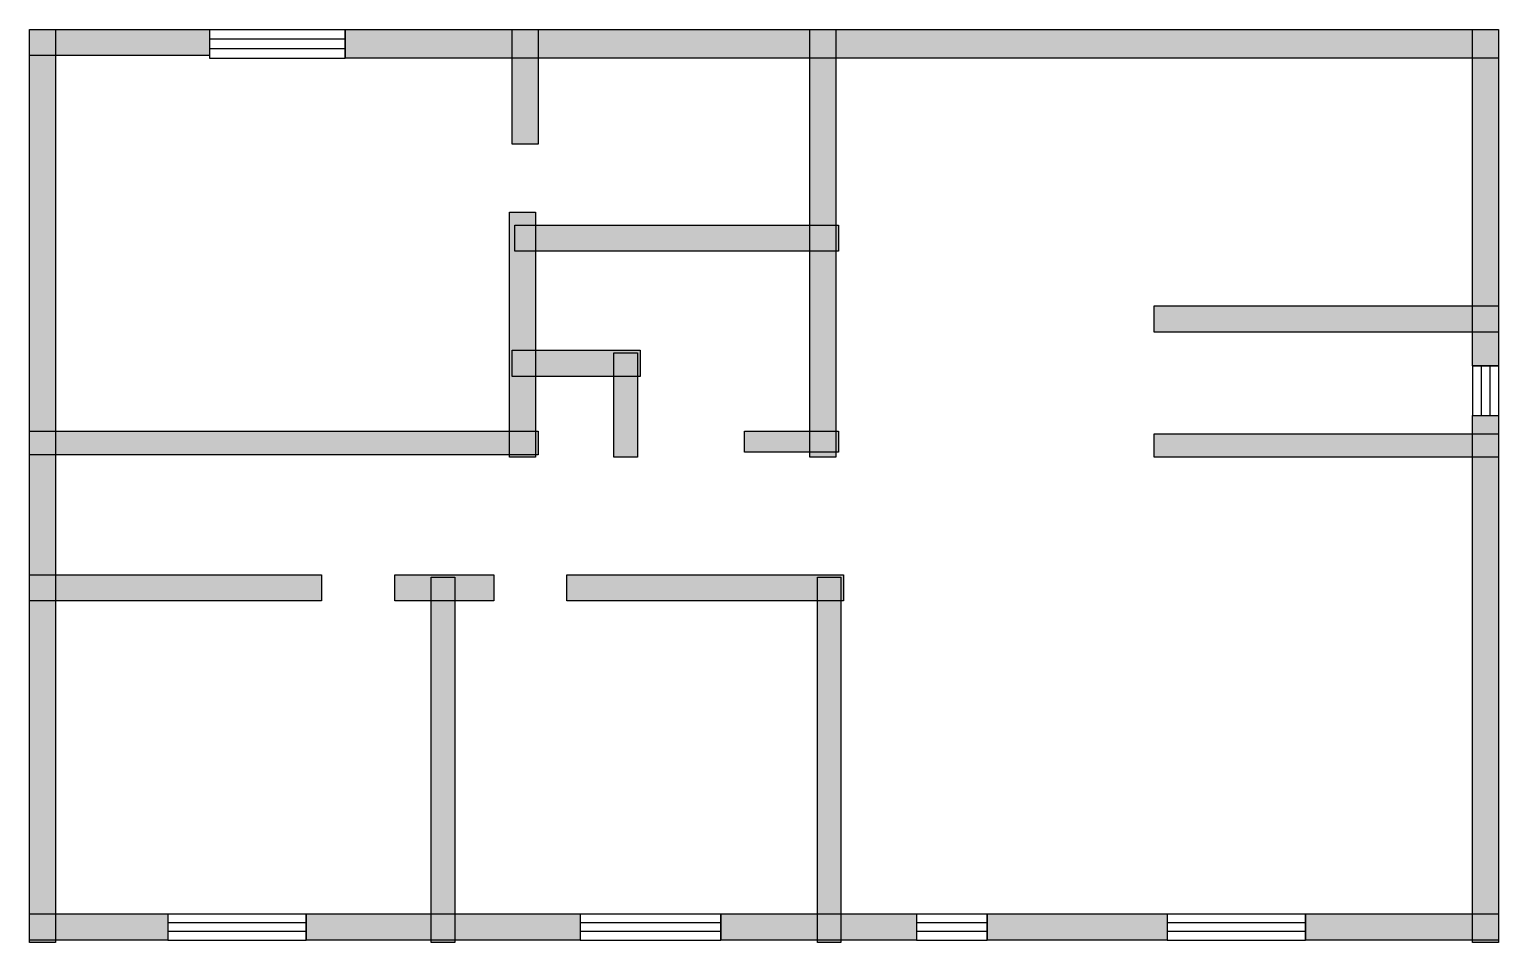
# Model space of a CAD drawing. Header units: centimetres. Extents: x 0 to 844, y 8 to 532.
import ezdxf

# ---------------------------------------------------------------- set-up
doc = ezdxf.new("R2010")
doc.units = ezdxf.units.CM
doc.layers.add('WALL', color=7, linetype='Continuous')
doc.layers.add('WINDOW', color=5, linetype='Continuous')

msp = doc.modelspace()

# ---------------------------------------------------------------- hatches: boundary and pattern name
at = {"layer": 'WALL'}
h = msp.add_hatch(color=256, dxfattribs=at)
h.dxf.hatch_style = 1
h.paths.add_polyline_path([(0, 532.5), (103.5, 532.5), (103.5, 517.5), (0, 517.5)])
h = msp.add_hatch(color=256, dxfattribs=at)
h.dxf.hatch_style = 1
h.paths.add_polyline_path([(0, 532.5), (15, 532.5), (15, 7.5), (0, 7.5)])
h = msp.add_hatch(color=256, dxfattribs=at)
h.dxf.hatch_style = 1
h.paths.add_polyline_path([(181.5, 532.5), (844.5, 532.5), (844.5, 516), (181.5, 516)])
h = msp.add_hatch(color=256, dxfattribs=at)
h.dxf.hatch_style = 1
h.paths.add_polyline_path([(277.5, 532.5), (292.5, 532.5), (292.5, 466.5), (277.5, 466.5)])
h = msp.add_hatch(color=256, dxfattribs=at)
h.dxf.hatch_style = 1
h.paths.add_polyline_path([(448.5, 532.5), (463.5, 532.5), (463.5, 286.5), (448.5, 286.5)])
h = msp.add_hatch(color=256, dxfattribs=at)
h.dxf.hatch_style = 1
h.paths.add_polyline_path([(829.5, 532.5), (844.5, 532.5), (844.5, 339), (829.5, 339)])
h = msp.add_hatch(color=256, dxfattribs=at)
h.dxf.hatch_style = 1
h.paths.add_polyline_path([(276, 427.5), (291, 427.5), (291, 286.5), (276, 286.5)])
h = msp.add_hatch(color=256, dxfattribs=at)
h.dxf.hatch_style = 1
h.paths.add_polyline_path([(279, 420), (465, 420), (465, 405), (279, 405)])
h = msp.add_hatch(color=256, dxfattribs=at)
h.dxf.hatch_style = 1
h.paths.add_polyline_path([(646.5, 373.5), (844.5, 373.5), (844.5, 358.5), (646.5, 358.5)])
h = msp.add_hatch(color=256, dxfattribs=at)
h.dxf.hatch_style = 1
h.paths.add_polyline_path([(277.5, 348), (351, 348), (351, 333), (277.5, 333)])
h = msp.add_hatch(color=256, dxfattribs=at)
h.dxf.hatch_style = 1
h.paths.add_polyline_path([(336, 346.5), (349.5, 346.5), (349.5, 286.5), (336, 286.5)])
h = msp.add_hatch(color=256, dxfattribs=at)
h.dxf.hatch_style = 1
h.paths.add_polyline_path([(829.5, 310.5), (844.5, 310.5), (844.5, 7.5), (829.5, 7.5)])
h = msp.add_hatch(color=256, dxfattribs=at)
h.dxf.hatch_style = 1
h.paths.add_polyline_path([(0, 301.5), (292.5, 301.5), (292.5, 288), (0, 288)])
h = msp.add_hatch(color=256, dxfattribs=at)
h.dxf.hatch_style = 1
h.paths.add_polyline_path([(411, 301.5), (465, 301.5), (465, 289.5), (411, 289.5)])
h = msp.add_hatch(color=256, dxfattribs=at)
h.dxf.hatch_style = 1
h.paths.add_polyline_path([(646.5, 300), (844.5, 300), (844.5, 286.5), (646.5, 286.5)])
h = msp.add_hatch(color=256, dxfattribs=at)
h.dxf.hatch_style = 1
h.paths.add_polyline_path([(0, 219), (168, 219), (168, 204), (0, 204)])
h = msp.add_hatch(color=256, dxfattribs=at)
h.dxf.hatch_style = 1
h.paths.add_polyline_path([(210, 219), (267, 219), (267, 204), (210, 204)])
h = msp.add_hatch(color=256, dxfattribs=at)
h.dxf.hatch_style = 1
h.paths.add_polyline_path([(231, 217.5), (244.5, 217.5), (244.5, 7.5), (231, 7.5)])
h = msp.add_hatch(color=256, dxfattribs=at)
h.dxf.hatch_style = 1
h.paths.add_polyline_path([(309, 219), (468, 219), (468, 204), (309, 204)])
h = msp.add_hatch(color=256, dxfattribs=at)
h.dxf.hatch_style = 1
h.paths.add_polyline_path([(453, 217.5), (466.5, 217.5), (466.5, 7.5), (453, 7.5)])
h = msp.add_hatch(color=256, dxfattribs=at)
h.dxf.hatch_style = 1
h.paths.add_polyline_path([(0, 24), (79.5, 24), (79.5, 9), (0, 9)])
h = msp.add_hatch(color=256, dxfattribs=at)
h.dxf.hatch_style = 1
h.paths.add_polyline_path([(159, 24), (316.5, 24), (316.5, 9), (159, 9)])
h = msp.add_hatch(color=256, dxfattribs=at)
h.dxf.hatch_style = 1
h.paths.add_polyline_path([(397.5, 24), (510, 24), (510, 9), (397.5, 9)])
h = msp.add_hatch(color=256, dxfattribs=at)
h.dxf.hatch_style = 1
h.paths.add_polyline_path([(550.5, 24), (654, 24), (654, 9), (550.5, 9)])
h = msp.add_hatch(color=256, dxfattribs=at)
h.dxf.hatch_style = 1
h.paths.add_polyline_path([(733.5, 24), (844.5, 24), (844.5, 9), (733.5, 9)])

# ---------------------------------------------------------------- linework, layer by layer
for points in [[(0, 532.5), (103.5, 532.5), (103.5, 517.5), (0, 517.5)], [(0, 532.5), (15, 532.5), (15, 7.5), (0, 7.5)], [(181.5, 532.5), (844.5, 532.5), (844.5, 516), (181.5, 516)], [(277.5, 532.5), (292.5, 532.5), (292.5, 466.5), (277.5, 466.5)], [(448.5, 532.5), (463.5, 532.5), (463.5, 286.5), (448.5, 286.5)], [(829.5, 532.5), (844.5, 532.5), (844.5, 339), (829.5, 339)], [(276, 427.5), (291, 427.5), (291, 286.5), (276, 286.5)], [(279, 420), (465, 420), (465, 405), (279, 405)], [(646.5, 373.5), (844.5, 373.5), (844.5, 358.5), (646.5, 358.5)], [(277.5, 348), (351, 348), (351, 333), (277.5, 333)], [(336, 346.5), (349.5, 346.5), (349.5, 286.5), (336, 286.5)], [(829.5, 310.5), (844.5, 310.5), (844.5, 7.5), (829.5, 7.5)], [(0, 301.5), (292.5, 301.5), (292.5, 288), (0, 288)], [(411, 301.5), (465, 301.5), (465, 289.5), (411, 289.5)], [(646.5, 300), (844.5, 300), (844.5, 286.5), (646.5, 286.5)], [(0, 219), (168, 219), (168, 204), (0, 204)], [(210, 219), (267, 219), (267, 204), (210, 204)], [(231, 217.5), (244.5, 217.5), (244.5, 7.5), (231, 7.5)], [(309, 219), (468, 219), (468, 204), (309, 204)], [(453, 217.5), (466.5, 217.5), (466.5, 7.5), (453, 7.5)], [(0, 24), (79.5, 24), (79.5, 9), (0, 9)], [(159, 24), (316.5, 24), (316.5, 9), (159, 9)], [(397.5, 24), (510, 24), (510, 9), (397.5, 9)], [(550.5, 24), (654, 24), (654, 9), (550.5, 9)], [(733.5, 24), (844.5, 24), (844.5, 9), (733.5, 9)]]:
    msp.add_lwpolyline(points, close=True, dxfattribs=at)
at = {"layer": 'WINDOW'}
for p, q in [((103.5, 532.5), (181.5, 532.5)), ((103.5, 532.5), (103.5, 516)), ((181.5, 532.5), (181.5, 516)), ((103.5, 527), (181.5, 527)), ((103.5, 521.5), (181.5, 521.5)), ((103.5, 516), (181.5, 516)), ((829.5, 339), (829.5, 310.5)), ((829.5, 339), (844.5, 339)), ((834.5, 339), (834.5, 310.5)), ((839.5, 339), (839.5, 310.5)), ((844.5, 339), (844.5, 310.5)), ((829.5, 310.5), (844.5, 310.5)), ((79.5, 24), (159, 24)), ((79.5, 24), (79.5, 9)), ((79.5, 19), (159, 19)), ((159, 24), (159, 9)), ((316.5, 24), (397.5, 24)), ((316.5, 24), (316.5, 9)), ((316.5, 19), (397.5, 19)), ((397.5, 24), (397.5, 9)), ((510, 24), (550.5, 24)), ((510, 24), (510, 9)), ((510, 19), (550.5, 19)), ((550.5, 24), (550.5, 9)), ((654, 24), (733.5, 24)), ((654, 24), (654, 9)), ((654, 19), (733.5, 19)), ((733.5, 24), (733.5, 9)), ((79.5, 14), (159, 14)), ((79.5, 9), (159, 9)), ((316.5, 14), (397.5, 14)), ((316.5, 9), (397.5, 9)), ((510, 14), (550.5, 14)), ((510, 9), (550.5, 9)), ((654, 14), (733.5, 14)), ((654, 9), (733.5, 9))]:
    msp.add_line(p, q, dxfattribs=at)

doc.saveas('drawing.dxf')
